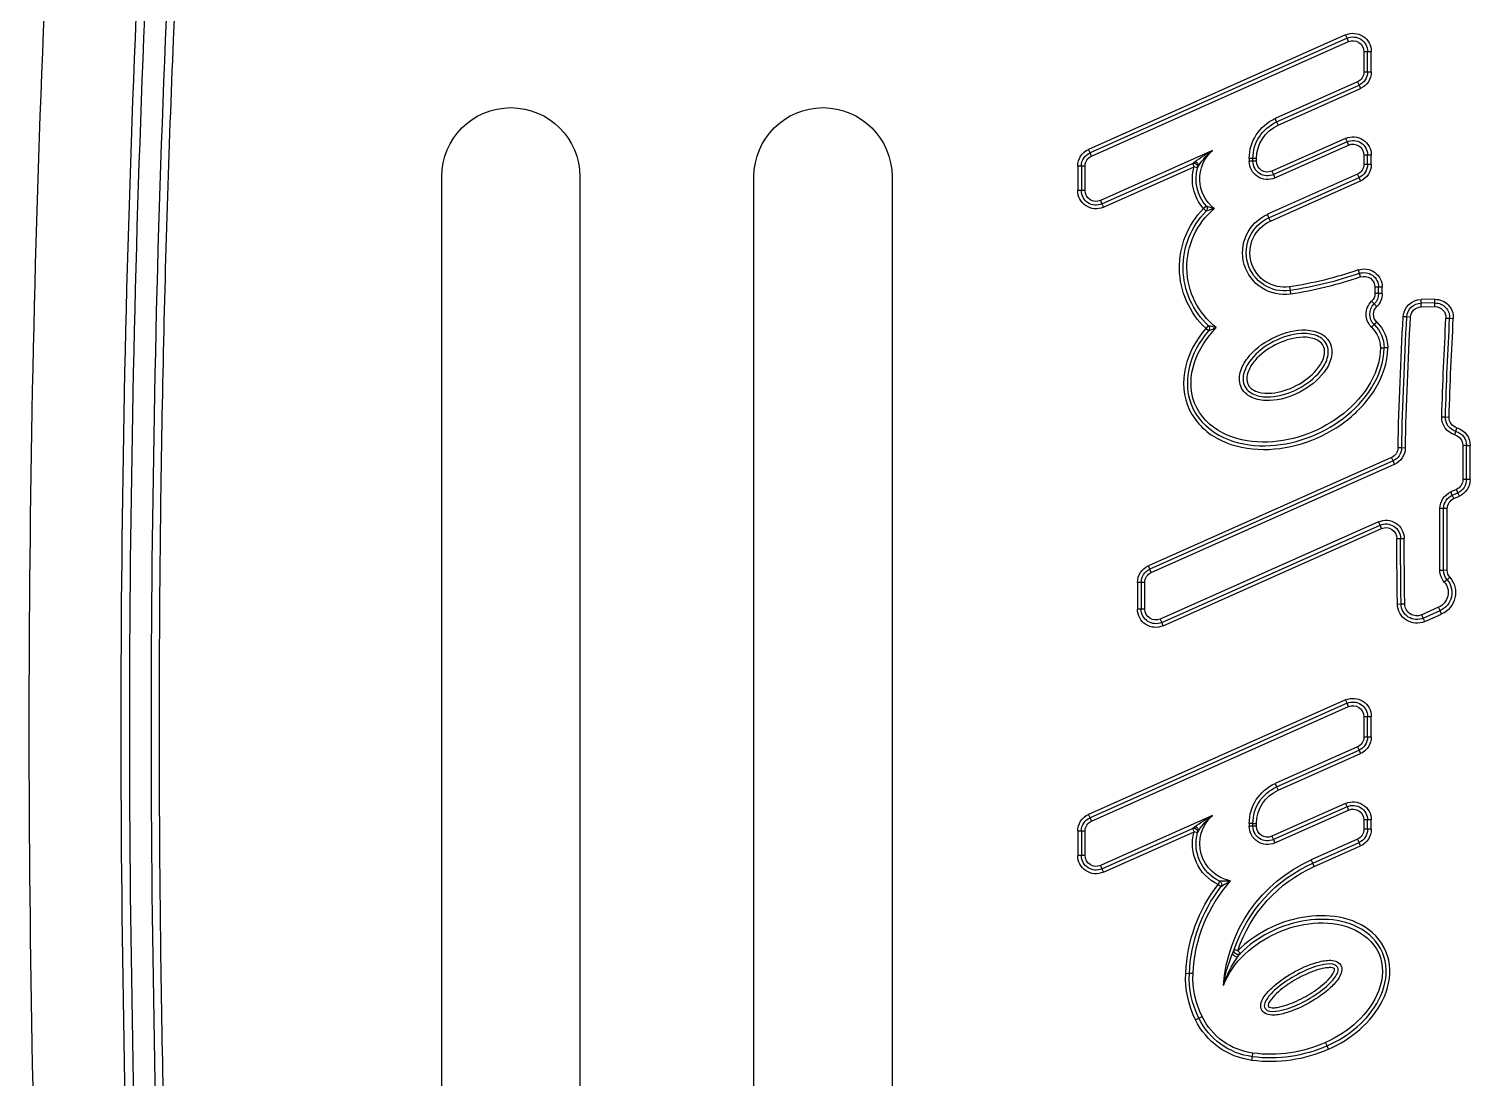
# Model space of a CAD drawing. Header units: inches. Extents: x 513 to 1324, y 337 to 1105.
# Drawn here: x 592.755 to 594.717, y 1070.773 to 1072.201 of the extents above; entities that cross this region are included whole.
import ezdxf

# ---------------------------------------------------------------- set-up
doc = ezdxf.new("R2010")
doc.units = ezdxf.units.IN
doc.header["$LTSCALE"] = 96
doc.header["$MEASUREMENT"] = 0
doc.layers.add('20', color=7, linetype='Continuous')
doc.layers.add('A-Flor-Pfix-Neww', color=7, linetype='Continuous')

# ---------------------------------------------------------------- blocks, each defined once
blk = doc.blocks.new('foutain-single')
at = {"layer": '20', "color": 7, "linetype": 'Continuous'}
for p, q in [((2492.8781, 1139.2172), (2492.8801, 1139.2217)), ((2492.8801, 1139.2217), (2492.8822, 1139.2263)), ((2492.8801, 1139.2217), (2493.2301, 1139.0659)), ((2492.8822, 1139.2263), (2493.2322, 1139.0705)), ((2492.8473, 1139.1759), (2492.8473, 1139.2037)), ((2492.8523, 1139.2037), (2492.8473, 1139.2037)), ((2492.8523, 1139.1759), (2492.8523, 1139.2037)), ((2492.8573, 1139.2037), (2492.8523, 1139.2037)), ((2492.8573, 1139.2037), (2492.8573, 1139.1759)), ((2493.2281, 1139.0613), (2492.8781, 1139.2172)), ((2492.8523, 1139.1759), (2492.8473, 1139.1759)), ((2492.8573, 1139.1759), (2492.8523, 1139.1759)), ((2492.8661, 1139.1623), (2492.864, 1139.1578)), ((2492.8661, 1139.1623), (2492.9782, 1139.1124)), ((2492.864, 1139.1578), (2492.862, 1139.1532)), ((2492.9741, 1139.1033), (2492.862, 1139.1532)), ((2492.9762, 1139.1078), (2492.864, 1139.1578)), ((2492.9762, 1139.1078), (2492.9741, 1139.1033)), ((2492.9762, 1139.1078), (2492.9782, 1139.1124)), ((2492.8822, 1139.0855), (2492.8801, 1139.0809)), ((2492.8822, 1139.0855), (2492.9825, 1139.0408)), ((2492.8473, 1139.0501), (2492.8473, 1139.0628)), ((2492.8473, 1139.0628), (2492.8523, 1139.0628)), ((2492.8523, 1139.0501), (2492.8523, 1139.0628)), ((2492.8523, 1139.0628), (2492.8573, 1139.0628)), ((2492.8573, 1139.0628), (2492.8573, 1139.0501)), ((2492.8801, 1139.0809), (2492.8781, 1139.0763)), ((2492.9785, 1139.0316), (2492.8781, 1139.0763)), ((2492.8801, 1139.0809), (2492.9805, 1139.0362)), ((2493.0636, 1139.0688), (2493.2161, 1139.0009)), ((2493.2281, 1139.0613), (2493.2301, 1139.0659)), ((2493.2301, 1139.0659), (2493.2322, 1139.0705)), ((2492.8473, 1139.0501), (2492.8523, 1139.0501)), ((2492.8523, 1139.0501), (2492.8573, 1139.0501)), ((2493.0034, 1139.0543), (2493.0034, 1139.0582)), ((2493.0034, 1139.0582), (2493.0084, 1139.0582)), ((2493.0034, 1139.0543), (2493.0084, 1139.0543)), ((2493.0084, 1139.0543), (2493.0084, 1139.0582)), ((2493.0084, 1139.0582), (2493.0134, 1139.0582)), ((2493.0084, 1139.0543), (2493.0134, 1139.0543)), ((2493.0134, 1139.0582), (2493.0134, 1139.0543)), ((2493.0838, 1139.0454), (2493.0886, 1139.0467)), ((2493.0907, 1139.0513), (2493.0886, 1139.0467)), ((2493.212, 1138.9918), (2493.0886, 1139.0467)), ((2493.214, 1138.9963), (2493.0907, 1139.0513)), ((2493.2369, 1139.0144), (2493.2369, 1139.0478)), ((2493.2369, 1139.0478), (2493.2419, 1139.0478)), ((2493.2419, 1139.0478), (2493.2419, 1139.0144)), ((2493.2419, 1139.0478), (2493.2469, 1139.0478)), ((2493.2469, 1139.0478), (2493.2469, 1139.0144)), ((2492.862, 1139.0275), (2492.864, 1139.032)), ((2492.9845, 1138.9729), (2492.862, 1139.0275)), ((2492.864, 1139.032), (2492.8661, 1139.0366)), ((2492.9866, 1138.9775), (2492.864, 1139.032)), ((2492.8661, 1139.0366), (2492.9886, 1138.9821)), ((2492.9805, 1139.0362), (2492.9785, 1139.0316)), ((2492.9825, 1139.0408), (2492.9805, 1139.0362)), ((2493.4996, 1139.0333), (2493.4996, 1137.5333)), ((2493.6876, 1137.5333), (2493.6876, 1139.0333)), ((2493.9246, 1139.0333), (2493.9246, 1137.5333)), ((2494.1126, 1137.5333), (2494.1126, 1139.0333)), ((2493.2369, 1139.0144), (2493.2419, 1139.0144)), ((2493.2419, 1139.0144), (2493.2469, 1139.0144)), ((2493.0718, 1138.9933), (2493.0756, 1138.99)), ((2493.072, 1138.9865), (2493.0756, 1138.99)), ((2493.214, 1138.9963), (2493.212, 1138.9918)), ((2493.2161, 1139.0009), (2493.214, 1138.9963)), ((2492.9845, 1138.9729), (2492.9866, 1138.9775)), ((2492.9866, 1138.9775), (2492.9886, 1138.9821)), ((2492.8653, 1138.9063), (2492.8637, 1138.9016)), ((2492.8637, 1138.9016), (2492.862, 1138.8969)), ((2492.7606, 1138.8614), (2492.7607, 1138.8664)), ((2492.7607, 1138.8664), (2492.7795, 1138.8661)), ((2492.7794, 1138.8611), (2492.7795, 1138.8661)), ((2492.8323, 1138.8743), (2492.8323, 1138.8829)), ((2492.8323, 1138.8829), (2492.8373, 1138.8829)), ((2492.8323, 1138.8743), (2492.8373, 1138.8743)), ((2492.8373, 1138.8743), (2492.8373, 1138.8829)), ((2492.8373, 1138.8829), (2492.8423, 1138.8829)), ((2492.8373, 1138.8743), (2492.8423, 1138.8743)), ((2492.8423, 1138.8829), (2492.8423, 1138.8743)), ((2492.9578, 1138.8784), (2492.9571, 1138.8734)), ((2492.9586, 1138.8833), (2492.9578, 1138.8784)), ((2492.7606, 1138.8614), (2492.7794, 1138.8611)), ((2492.7606, 1138.8564), (2492.7606, 1138.8614)), ((2492.7793, 1138.8561), (2492.7606, 1138.8564)), ((2492.7793, 1138.8561), (2492.7794, 1138.8611)), ((2492.8398, 1138.8565), (2492.8433, 1138.8601)), ((2492.8433, 1138.8601), (2492.8468, 1138.8637)), ((2492.7406, 1138.8405), (2492.7356, 1138.8402)), ((2492.7456, 1138.8408), (2492.7406, 1138.8405)), ((2492.7939, 1138.8422), (2492.7989, 1138.8424)), ((2492.7989, 1138.8424), (2492.8039, 1138.8427)), ((2492.8398, 1138.8355), (2492.8433, 1138.8319)), ((2492.8468, 1138.8283), (2492.8433, 1138.8319)), ((2493.0688, 1138.8236), (2493.0726, 1138.8268)), ((2493.0692, 1138.8305), (2493.0726, 1138.8268)), ((2492.8248, 1138.8005), (2492.8298, 1138.8005)), ((2492.8248, 1138.8003), (2492.8298, 1138.8003)), ((2492.8348, 1138.8004), (2492.8298, 1138.8004)), ((2492.8298, 1138.8003), (2492.8298, 1138.8004)), ((2492.732, 1138.6866), (2492.7307, 1138.6914)), ((2492.7464, 1138.7063), (2492.7414, 1138.7061)), ((2492.7514, 1138.7064), (2492.7464, 1138.7063)), ((2492.7334, 1138.6818), (2492.732, 1138.6866)), ((2492.7127, 1138.6212), (2492.7127, 1138.6676)), ((2492.7177, 1138.6676), (2492.7127, 1138.6676)), ((2492.7177, 1138.6212), (2492.7177, 1138.6676)), ((2492.7177, 1138.6676), (2492.7227, 1138.6676)), ((2492.7227, 1138.6676), (2492.7227, 1138.6212)), ((2492.801, 1138.6639), (2492.806, 1138.664)), ((2492.806, 1138.664), (2492.811, 1138.6641)), ((2492.8177, 1138.6463), (2492.8198, 1138.6509)), ((2492.8198, 1138.6509), (2493.1507, 1138.5035)), ((2492.8157, 1138.6418), (2492.8177, 1138.6463)), ((2493.1467, 1138.4944), (2492.8157, 1138.6418)), ((2492.8177, 1138.6463), (2493.1487, 1138.499)), ((2492.7127, 1138.6212), (2492.7177, 1138.6212)), ((2492.7177, 1138.6212), (2492.7227, 1138.6212)), ((2492.7274, 1138.5985), (2492.7294, 1138.6031)), ((2492.735, 1138.5951), (2492.7274, 1138.5985)), ((2492.7294, 1138.6031), (2492.7315, 1138.6076)), ((2492.7371, 1138.5997), (2492.7294, 1138.6031)), ((2492.7315, 1138.6076), (2492.7391, 1138.6042)), ((2492.735, 1138.5951), (2492.7371, 1138.5997)), ((2492.7371, 1138.5997), (2492.7391, 1138.6042)), ((2492.7438, 1138.5817), (2492.7488, 1138.5818)), ((2492.7488, 1138.5818), (2492.7538, 1138.5818)), ((2492.8333, 1138.5543), (2492.8353, 1138.5589)), ((2493.1306, 1138.4219), (2492.8333, 1138.5543)), ((2492.8353, 1138.5589), (2492.8373, 1138.5634)), ((2493.1326, 1138.4265), (2492.8353, 1138.5589)), ((2492.8373, 1138.5634), (2493.1346, 1138.4311)), ((2492.8075, 1138.5408), (2492.8025, 1138.5408)), ((2492.8125, 1138.5408), (2492.8075, 1138.5408)), ((2492.7439, 1138.4975), (2492.7489, 1138.4974)), ((2492.7489, 1138.4974), (2492.7539, 1138.4974)), ((2493.1467, 1138.4944), (2493.1487, 1138.499)), ((2493.1487, 1138.499), (2493.1507, 1138.5035)), ((2492.7403, 1138.488), (2492.7441, 1138.4847)), ((2492.7441, 1138.4847), (2492.7479, 1138.4814)), ((2493.1555, 1138.4446), (2493.1555, 1138.4809)), ((2493.1555, 1138.4809), (2493.1605, 1138.4809)), ((2493.1605, 1138.4809), (2493.1605, 1138.4446)), ((2493.1605, 1138.4809), (2493.1655, 1138.4809)), ((2493.1655, 1138.4809), (2493.1655, 1138.4446)), ((2492.7515, 1138.438), (2492.7535, 1138.4426)), ((2492.7745, 1138.4278), (2492.7515, 1138.438)), ((2492.7535, 1138.4426), (2492.7556, 1138.4472)), ((2492.7765, 1138.4324), (2492.7535, 1138.4426)), ((2492.7556, 1138.4472), (2492.7786, 1138.4369)), ((2492.7765, 1138.4324), (2492.7786, 1138.4369)), ((2492.8068, 1138.4517), (2492.8018, 1138.4518)), ((2492.8118, 1138.4516), (2492.8068, 1138.4517)), ((2493.1555, 1138.4446), (2493.1605, 1138.4446)), ((2493.1605, 1138.4446), (2493.1655, 1138.4446)), ((2492.7745, 1138.4278), (2492.7765, 1138.4324)), ((2493.1306, 1138.4219), (2493.1326, 1138.4265)), ((2493.1346, 1138.4311), (2493.1326, 1138.4265)), ((2492.8781, 1138.3119), (2492.8801, 1138.3165)), ((2492.8801, 1138.3165), (2492.8822, 1138.3211)), ((2492.8801, 1138.3165), (2493.2301, 1138.1607)), ((2492.8822, 1138.3211), (2493.2322, 1138.1652)), ((2492.8473, 1138.2706), (2492.8473, 1138.2984)), ((2492.8523, 1138.2984), (2492.8473, 1138.2984)), ((2492.8523, 1138.2706), (2492.8523, 1138.2984)), ((2492.8573, 1138.2984), (2492.8523, 1138.2984)), ((2492.8573, 1138.2984), (2492.8573, 1138.2706)), ((2493.2281, 1138.1561), (2492.8781, 1138.3119)), ((2492.8523, 1138.2706), (2492.8473, 1138.2706)), ((2492.8573, 1138.2706), (2492.8523, 1138.2706)), ((2492.864, 1138.2525), (2492.862, 1138.248)), ((2492.9741, 1138.198), (2492.862, 1138.248)), ((2492.8661, 1138.2571), (2492.864, 1138.2525)), ((2492.9762, 1138.2026), (2492.864, 1138.2525)), ((2492.8661, 1138.2571), (2492.9782, 1138.2072)), ((2492.9762, 1138.2026), (2492.9741, 1138.198)), ((2492.9782, 1138.2072), (2492.9762, 1138.2026)), ((2492.8822, 1138.1802), (2492.8801, 1138.1756)), ((2492.8822, 1138.1802), (2492.9825, 1138.1355)), ((2492.8801, 1138.1756), (2492.8781, 1138.1711)), ((2492.9785, 1138.1264), (2492.8781, 1138.1711)), ((2492.8801, 1138.1756), (2492.9805, 1138.131)), ((2493.0636, 1138.1636), (2493.2161, 1138.0957)), ((2493.2281, 1138.1561), (2493.2301, 1138.1607)), ((2493.2301, 1138.1607), (2493.2322, 1138.1652)), ((2492.8473, 1138.1449), (2492.8473, 1138.1576)), ((2492.8473, 1138.1576), (2492.8523, 1138.1576)), ((2492.8473, 1138.1449), (2492.8523, 1138.1449)), ((2492.8523, 1138.1449), (2492.8523, 1138.1576)), ((2492.8523, 1138.1576), (2492.8573, 1138.1576)), ((2492.8523, 1138.1449), (2492.8573, 1138.1449)), ((2492.8573, 1138.1576), (2492.8573, 1138.1449)), ((2493.0034, 1138.149), (2493.0034, 1138.153)), ((2493.0084, 1138.153), (2493.0034, 1138.153)), ((2493.0034, 1138.149), (2493.0084, 1138.149)), ((2493.0084, 1138.149), (2493.0084, 1138.153)), ((2493.0084, 1138.153), (2493.0134, 1138.153)), ((2493.0084, 1138.149), (2493.0134, 1138.149)), ((2493.0134, 1138.153), (2493.0134, 1138.149)), ((2493.0838, 1138.1402), (2493.0886, 1138.1415)), ((2493.0907, 1138.146), (2493.0886, 1138.1415)), ((2493.212, 1138.0865), (2493.0886, 1138.1415)), ((2493.214, 1138.0911), (2493.0907, 1138.146)), ((2493.2369, 1138.1092), (2493.2369, 1138.1426)), ((2493.2369, 1138.1426), (2493.2419, 1138.1426)), ((2493.2419, 1138.1426), (2493.2419, 1138.1092)), ((2493.2419, 1138.1426), (2493.2469, 1138.1426)), ((2493.2469, 1138.1426), (2493.2469, 1138.1092)), ((2492.862, 1138.1222), (2492.864, 1138.1268)), ((2492.925, 1138.0942), (2492.862, 1138.1222)), ((2492.864, 1138.1268), (2492.8661, 1138.1314)), ((2492.927, 1138.0988), (2492.864, 1138.1268)), ((2492.8661, 1138.1314), (2492.9291, 1138.1033)), ((2492.9805, 1138.131), (2492.9785, 1138.1264)), ((2492.9825, 1138.1355), (2492.9805, 1138.131)), ((2492.927, 1138.0988), (2492.9291, 1138.1033)), ((2493.2369, 1138.1092), (2493.2419, 1138.1092)), ((2493.2419, 1138.1092), (2493.2469, 1138.1092)), ((2492.925, 1138.0942), (2492.927, 1138.0988)), ((2493.214, 1138.0911), (2493.212, 1138.0865)), ((2493.2161, 1138.0957), (2493.214, 1138.0911)), ((2493.0519, 1138.0667), (2493.0559, 1138.0698)), ((2493.0537, 1138.0743), (2493.0559, 1138.0698)), ((2493.029, 1137.9795), (2493.0255, 1137.976)), ((2493.029, 1137.9795), (2493.0338, 1137.9811)), ((2493.0899, 1137.9485), (2493.0949, 1137.9487)), ((2493.0999, 1137.9489), (2493.0949, 1137.9487)), ((2493.0821, 1137.8879), (2493.0776, 1137.8901)), ((2493.0866, 1137.8857), (2493.0821, 1137.8879)), ((2492.9054, 1137.8456), (2492.9074, 1137.8502)), ((2492.9074, 1137.8502), (2492.9094, 1137.8548)), ((2493.0091, 1137.8353), (2493.0085, 1137.8403)), ((2493.0097, 1137.8304), (2493.0091, 1137.8353))]:
    blk.add_line(p, q, dxfattribs=at)
for centre, radius, start, end in [((2492.8721, 1139.2037), 0.0248, 66, 180), ((2492.8721, 1139.2037), 0.0198, 66, 180), ((2492.8721, 1139.2037), 0.0148, 66, 180), ((2492.8721, 1139.1759), 0.0248, 180, 246), ((2492.8721, 1139.1759), 0.0198, 180, 246), ((2492.8721, 1139.1759), 0.0148, 180, 246), ((2493.5936, 1139.0333), 0.094, 0, 180), ((2494.0186, 1139.0333), 0.094, 0, 180), ((2492.9541, 1139.0582), 0.0493, 360, 66), ((2492.9541, 1139.0582), 0.0543, 360, 66), ((2492.9541, 1139.0582), 0.0593, 360, 66), ((2492.8721, 1139.0628), 0.0248, 66, 180), ((2492.8721, 1139.0628), 0.0198, 66, 180), ((2492.8721, 1139.0628), 0.0148, 66, 180), ((2493.0294, 1139.0304), 0.0514, 307.8492, 48.3006), ((2492.9645, 1138.8861), 0.2078, 53.7309, 61.5076), ((2493.0169, 1139.0082), 0.0765, 31.8656, 52.3497), ((2493.2221, 1139.0478), 0.0198, 360, 66), ((2493.2221, 1139.0478), 0.0248, 360, 66), ((2492.8721, 1139.0501), 0.0248, 180, 246), ((2492.8721, 1139.0501), 0.0198, 180, 246), ((2492.8721, 1139.0501), 0.0148, 180, 246), ((2492.9886, 1139.0543), 0.0248, 246, 360), ((2492.9886, 1139.0543), 0.0198, 246, 360), ((2492.9886, 1139.0543), 0.0148, 246, 360), ((2493.0294, 1139.0304), 0.0564, 318.7701, 15.39), ((2493.0294, 1139.0304), 0.0614, 318.7701, 15.39), ((2493.0058, 1139.0007), 0.0899, 29.8207, 32.2072), ((2493.0013, 1138.935), 0.1466, 52.4442, 54.0205), ((2493.2221, 1139.0478), 0.0148, 360, 66), ((2493.2221, 1139.0144), 0.0248, 246, 360), ((2493.2221, 1139.0144), 0.0198, 246, 360), ((2493.2221, 1139.0144), 0.0148, 246, 360), ((2492.9944, 1138.9099), 0.104, 307.915, 50.2495), ((2492.9841, 1139.2537), 0.2748, 286.2343, 288.6118), ((2493.1707, 1139.3282), 0.3557, 252.034, 253.9004), ((2492.9944, 1138.9099), 0.109, 313.2912, 44.6244), ((2493.0756, 1138.99), 0.005, 138.7701, 224.6244), ((2492.9944, 1138.9099), 0.114, 313.2912, 44.6244), ((2492.9654, 1138.9299), 0.0571, 261.6728, 66), ((2492.9654, 1138.9299), 0.0521, 261.6728, 66), ((2492.9654, 1138.9299), 0.0471, 261.6728, 66), ((2492.8571, 1138.8829), 0.0248, 70.6395, 180), ((2493.0309, 1139.3775), 0.4994, 250.6395, 261.6728), ((2492.8571, 1138.8829), 0.0198, 70.6395, 180), ((2492.8571, 1138.8829), 0.0148, 70.6395, 180), ((2493.0309, 1139.3775), 0.5094, 250.6395, 261.6728), ((2493.0309, 1139.3775), 0.5044, 250.6395, 261.6728), ((2492.7604, 1138.8416), 0.0248, 89.2559, 183.1749), ((2492.7791, 1138.8413), 0.0248, 3.2026, 89.2559), ((2492.8571, 1138.8743), 0.0248, 180, 225.732), ((2492.8571, 1138.8743), 0.0198, 180, 225.732), ((2492.8571, 1138.8743), 0.0148, 180, 225.732), ((2492.7604, 1138.8416), 0.0198, 89.2559, 183.1749), ((2492.7604, 1138.8416), 0.0148, 89.2559, 183.1749), ((2492.7791, 1138.8413), 0.0148, 3.2026, 89.2559), ((2492.7791, 1138.8413), 0.0198, 3.2026, 89.2559), ((2492.8296, 1138.846), 0.0147, 314.2679, 45.732), ((2492.8296, 1138.846), 0.0197, 314.2679, 45.732), ((2492.8296, 1138.846), 0.0247, 314.2679, 45.732), ((2487.2748, 1138.5373), 5.4692, 1.7688, 3.1749), ((2487.2748, 1138.5373), 5.4742, 1.7688, 3.1749), ((2487.2748, 1138.5373), 5.4792, 1.7688, 3.1749), ((2487.3332, 1138.5366), 5.4692, 1.3332, 3.2026), ((2487.3332, 1138.5366), 5.4742, 1.3332, 3.2026), ((2487.3332, 1138.5366), 5.4792, 1.3332, 3.2026), ((2492.8746, 1138.7998), 0.0498, 134.2679, 179.1581), ((2492.8746, 1138.7998), 0.0448, 134.2679, 179.1581), ((2492.8746, 1138.7998), 0.0398, 134.2679, 179.1581), ((2493.0726, 1138.8268), 0.005, 133.2912, 220.025), ((2492.8348, 1138.8004), 0.01, 179.1581, 180.592), ((2492.8746, 1138.7998), 0.0448, 179.1581, 179.2393), ((2492.7375, 1138.6676), 0.0248, 105.958, 180), ((2492.7266, 1138.7056), 0.0148, 285.958, 1.7688), ((2492.7266, 1138.7056), 0.0198, 285.958, 1.7688), ((2492.7266, 1138.7056), 0.0248, 285.958, 1.7688), ((2492.7375, 1138.6676), 0.0198, 105.958, 180), ((2492.7375, 1138.6676), 0.0148, 105.958, 180), ((2492.8258, 1138.6644), 0.0248, 181.3332, 246), ((2492.8258, 1138.6644), 0.0198, 181.3332, 246), ((2492.8258, 1138.6644), 0.0148, 181.3332, 246), ((2492.7375, 1138.6212), 0.0248, 180, 246), ((2492.7375, 1138.6212), 0.0198, 180, 246), ((2492.7375, 1138.6212), 0.0148, 180, 246), ((2492.729, 1138.5816), 0.0148, 0.4654, 66), ((2492.729, 1138.5816), 0.0198, 0.4654, 66), ((2492.729, 1138.5816), 0.0248, 0.4654, 66), ((2487.2748, 1138.5373), 5.4692, 359.583, 0.4654), ((2487.2748, 1138.5373), 5.4742, 359.583, 0.4654), ((2487.2748, 1138.5373), 5.4792, 359.583, 0.4654), ((2492.8273, 1138.5408), 0.0248, 66, 180.0436), ((2492.8273, 1138.5408), 0.0198, 66, 180.0436), ((2492.8273, 1138.5408), 0.0148, 66, 180.0436), ((2487.3332, 1138.5366), 5.4692, 359.1113, 0.0436), ((2487.3332, 1138.5366), 5.4742, 359.1113, 0.0436), ((2487.3332, 1138.5366), 5.4792, 359.1113, 0.0436), ((2492.7291, 1138.4976), 0.0148, 319.3558, 359.583), ((2492.7291, 1138.4976), 0.0198, 319.3558, 359.583), ((2492.7291, 1138.4976), 0.0248, 319.3558, 359.583), ((2493.1407, 1138.4809), 0.0148, 360, 66), ((2493.1407, 1138.4809), 0.0198, 360, 66), ((2493.1407, 1138.4809), 0.0248, 360, 66), ((2492.7645, 1138.4672), 0.0319, 139.3558, 246), ((2492.7645, 1138.4672), 0.0269, 139.3558, 246), ((2492.7645, 1138.4672), 0.0219, 139.3558, 246), ((2492.7853, 1138.452), 0.0265, 246, 359.1113), ((2492.7853, 1138.452), 0.0215, 246, 359.1113), ((2492.7853, 1138.452), 0.0165, 246, 359.1113), ((2493.1407, 1138.4446), 0.0248, 246, 360), ((2493.1407, 1138.4446), 0.0198, 246, 360), ((2493.1407, 1138.4446), 0.0148, 246, 360), ((2492.8721, 1138.2984), 0.0248, 66, 180), ((2492.8721, 1138.2984), 0.0198, 66, 180), ((2492.8721, 1138.2984), 0.0148, 66, 180), ((2492.8721, 1138.2706), 0.0248, 180, 246), ((2492.8721, 1138.2706), 0.0198, 180, 246), ((2492.8721, 1138.2706), 0.0148, 180, 246), ((2492.9541, 1138.153), 0.0543, 360, 66), ((2492.9541, 1138.153), 0.0593, 360, 66), ((2492.8721, 1138.1576), 0.0248, 66, 180), ((2492.9541, 1138.153), 0.0493, 360, 66), ((2492.8721, 1138.1576), 0.0198, 66, 180), ((2492.8721, 1138.1576), 0.0148, 66, 180), ((2493.0294, 1138.1252), 0.0514, 280.519, 48.3006), ((2492.9645, 1137.9809), 0.2078, 53.7309, 61.5076), ((2493.0169, 1138.103), 0.0765, 31.8656, 52.3497), ((2493.2221, 1138.1426), 0.0198, 360, 66), ((2493.2221, 1138.1426), 0.0248, 360, 66), ((2492.8721, 1138.1449), 0.0248, 180, 246), ((2492.8721, 1138.1449), 0.0198, 180, 246), ((2492.8721, 1138.1449), 0.0148, 180, 246), ((2492.9886, 1138.149), 0.0248, 246, 360), ((2492.9886, 1138.149), 0.0198, 246, 360), ((2492.9886, 1138.149), 0.0148, 246, 360), ((2493.0294, 1138.1252), 0.0564, 295.5206, 15.39), ((2493.0294, 1138.1252), 0.0614, 295.5206, 15.39), ((2493.0058, 1138.0954), 0.0899, 29.8207, 32.2072), ((2493.0012, 1138.0298), 0.1467, 52.4445, 54.0202), ((2493.2221, 1138.1426), 0.0148, 360, 66), ((2492.8469, 1137.9188), 0.202, 3.8562, 66), ((2493.2221, 1138.1092), 0.0248, 246, 360), ((2493.2221, 1138.1092), 0.0198, 246, 360), ((2493.2221, 1138.1092), 0.0148, 246, 360), ((2492.8469, 1137.9188), 0.192, 18.4515, 66), ((2492.8469, 1137.9188), 0.197, 18.4515, 66), ((2492.8892, 1137.9407), 0.2008, 2.2168, 41.8395), ((2493.0493, 1138.1981), 0.1239, 265.1587, 272.0636), ((2493.2153, 1138.3516), 0.3284, 237.4858, 240.16), ((2493.0559, 1138.0698), 0.005, 115.5206, 217.7552), ((2492.8892, 1137.9407), 0.2058, 2.2168, 37.7552), ((2492.8892, 1137.9407), 0.2108, 2.2168, 37.7552), ((2492.9487, 1137.9145), 0.0984, 35.0658, 38.6962), ((2493.0276, 1137.9824), 0.0115, 278.3848, 320.6265), ((2492.9261, 1137.8957), 0.1277, 16.6826, 36.1467), ((2492.949, 1137.9398), 0.0944, 21.9945, 25.9981), ((2492.8795, 1137.908), 0.1707, 8.1939, 23.1413), ((2492.9671, 1137.9437), 0.1229, 334.1112, 2.2168), ((2492.9671, 1137.9437), 0.1279, 334.1112, 2.2168), ((2492.9671, 1137.9437), 0.1329, 334.1112, 2.2168), ((2492.997, 1137.9292), 0.0896, 277.3587, 334.1112), ((2492.997, 1137.9292), 0.0946, 277.3587, 334.1112), ((2492.997, 1137.9292), 0.0996, 277.3587, 334.1112), ((2492.9847, 1138.0239), 0.1952, 246, 277.3587), ((2492.9847, 1138.0239), 0.1902, 246, 277.3587), ((2492.9847, 1138.0239), 0.1852, 246, 277.3587)]:
    blk.add_arc(centre, radius, start, end, dxfattribs=at)
for centre in [(2493.0857, 1139.0499), (2493.0857, 1138.1447)]:
    blk.add_ellipse(centre, major_axis=(0.00368, 0.00338), ratio=0.497524, start_param=0.716851, end_param=2.424742, dxfattribs=at)
for points, knots in [([(2493.1773, 1145.3934), (2493.4909, 1144.8621), (2493.7246, 1144.2997), (2494.1042, 1143.1407), (2494.2489, 1142.5421), (2494.471, 1141.3383), (2494.5489, 1140.7295), (2494.6508, 1139.5085), (2494.6741, 1138.8965), (2494.6746, 1138.2834)], [0, 0, 0, 0, 0.25, 0.25, 0.5, 0.5, 0.75, 0.75, 1, 1, 1, 1]), ([(2493.0596, 1145.3235), (2493.37, 1144.7976), (2493.6005, 1144.2407), (2493.9751, 1143.0932), (2494.1178, 1142.5005), (2494.3368, 1141.3089), (2494.4136, 1140.7066), (2494.5142, 1139.4969), (2494.5372, 1138.8902), (2494.5378, 1138.2834)], [0, 0, 0, 0, 0.25, 0.25, 0.5, 0.5, 0.75, 0.75, 1, 1, 1, 1]), ([(2493.0696, 1145.3295), (2493.3804, 1144.803), (2493.6112, 1144.2455), (2493.9863, 1143.0967), (2494.1291, 1142.5034), (2494.3484, 1141.3105), (2494.4253, 1140.7072), (2494.5259, 1139.4972), (2494.5489, 1138.8908), (2494.5495, 1138.2834)], [0, 0, 0, 0, 0.25, 0.25, 0.5, 0.5, 0.75, 0.75, 1, 1, 1, 1]), ([(2494.4969, 1138.2833), (2494.4967, 1138.4348), (2494.4954, 1138.5864), (2494.4894, 1138.8892), (2494.4849, 1139.0404), (2494.4666, 1139.4935), (2494.4483, 1139.7949), (2494.3983, 1140.396), (2494.3667, 1140.6958), (2494.2888, 1141.2936), (2494.2427, 1141.5917), (2494.1336, 1142.1859), (2494.0708, 1142.4819), (2493.9798, 1142.8505), (2493.9609, 1142.9242), (2493.922, 1143.071), (2493.902, 1143.1442), (2493.8398, 1143.3628), (2493.7958, 1143.5076), (2493.6552, 1143.9383), (2493.5503, 1144.2209), (2493.3707, 1144.6359), (2493.3071, 1144.7727), (2493.2052, 1144.9751), (2493.1701, 1145.0422), (2493.1156, 1145.142), (2493.0971, 1145.1752), (2493.0784, 1145.2082), (2493.0596, 1145.2411), (2493.0404, 1145.274), (2493.021, 1145.3069)], [0, 0, 0, 0, 0.059702, 0.059702, 0.119403, 0.119403, 0.238807, 0.238807, 0.35821, 0.35821, 0.477613, 0.477613, 0.597016, 0.597016, 0.626867, 0.626867, 0.656718, 0.656718, 0.71642, 0.71642, 0.835823, 0.835823, 0.895525, 0.895525, 0.925375, 0.925375, 0.940301, 0.940301, 0.940301, 1, 1, 1, 1]), ([(2494.5078, 1138.2832), (2494.5073, 1138.8889), (2494.4844, 1139.4935), (2494.3842, 1140.6997), (2494.3077, 1141.3012), (2494.0893, 1142.4905), (2493.947, 1143.082), (2493.6669, 1143.941), (2493.5623, 1144.223), (2493.3234, 1144.7754), (2493.1887, 1145.0457), (2493.0338, 1145.3082)], [0, 0, 0, 0, 0.25, 0.25, 0.5, 0.5, 0.75, 0.75, 0.875, 0.875, 1, 1, 1, 1]), ([(2493.0907, 1139.0513), (2493.0889, 1139.0521), (2493.0868, 1139.0517), (2493.0839, 1139.0493), (2493.0833, 1139.0472), (2493.0838, 1139.0454)], [0, 0, 0, 0, 0.5, 0.5, 1, 1, 1, 1]), ([(2493.0726, 1138.8268), (2493.0856, 1138.8114), (2493.0956, 1138.7936), (2493.1047, 1138.7547), (2493.1033, 1138.7337), (2493.0858, 1138.6975), (2493.0702, 1138.6833), (2493.0342, 1138.6658), (2493.0139, 1138.662), (2492.9543, 1138.662), (2492.9144, 1138.6762), (2492.867, 1138.712), (2492.8529, 1138.7267), (2492.8319, 1138.7606), (2492.825, 1138.7801), (2492.8248, 1138.8003)], [0, 0, 0, 0, 0.125, 0.125, 0.25, 0.25, 0.375, 0.375, 0.5, 0.5, 0.75, 0.75, 0.875, 0.875, 1, 1, 1, 1]), ([(2492.8348, 1138.8004), (2492.835, 1138.7814), (2492.8418, 1138.7631), (2492.862, 1138.7315), (2492.8754, 1138.7179), (2492.9204, 1138.6848), (2492.958, 1138.6716), (2493.0141, 1138.6722), (2493.0331, 1138.6759), (2493.0667, 1138.6933), (2493.0809, 1138.7075), (2493.0946, 1138.7425), (2493.0939, 1138.7624), (2493.0821, 1138.7981), (2493.0715, 1138.8141), (2493.0584, 1138.8278)], [0, 0, 0, 0, 0.125, 0.125, 0.25, 0.25, 0.5, 0.5, 0.625, 0.625, 0.75, 0.75, 0.875, 0.875, 1, 1, 1, 1]), ([(2493.0584, 1138.8278), (2493.0605, 1138.8283), (2493.0627, 1138.8288), (2493.0657, 1138.8296), (2493.0667, 1138.8298), (2493.0684, 1138.8303), (2493.0692, 1138.8305), (2493.0692, 1138.8305)], [0, 0, 0, 0, 0.5, 0.5, 0.75, 0.75, 1, 1, 1, 1]), ([(2493.0688, 1138.8236), (2493.0688, 1138.8236), (2493.0681, 1138.8239), (2493.0664, 1138.8246), (2493.0654, 1138.825), (2493.0625, 1138.8261), (2493.0604, 1138.8269), (2493.0584, 1138.8278)], [0, 0, 0, 0, 0.25, 0.25, 0.5, 0.5, 1, 1, 1, 1]), ([(2493.0688, 1138.8236), (2493.0812, 1138.8089), (2493.0908, 1138.7917), (2493.0996, 1138.7542), (2493.0983, 1138.7342), (2493.0809, 1138.6995), (2493.0657, 1138.6863), (2493.0308, 1138.6701), (2493.0113, 1138.6668), (2492.9541, 1138.6674), (2492.9159, 1138.6813), (2492.8705, 1138.7156), (2492.8569, 1138.7297), (2492.8367, 1138.7622), (2492.83, 1138.7809), (2492.8298, 1138.8003)], [0, 0, 0, 0, 0.125, 0.125, 0.25, 0.25, 0.375, 0.375, 0.5, 0.5, 0.75, 0.75, 0.875, 0.875, 1, 1, 1, 1]), ([(2492.9038, 1138.8078), (2492.9105, 1138.8208), (2492.9269, 1138.8252), (2492.9558, 1138.8242), (2492.9698, 1138.8198), (2492.9955, 1138.8065), (2493.0073, 1138.7975), (2493.0203, 1138.7803), (2493.0239, 1138.7738), (2493.0274, 1138.7598), (2493.0271, 1138.752), (2493.0204, 1138.739), (2493.0142, 1138.7343), (2493.0007, 1138.7291), (2492.9933, 1138.7283), (2492.9715, 1138.729), (2492.9576, 1138.7334), (2492.9319, 1138.7468), (2492.9202, 1138.7557), (2492.9072, 1138.773), (2492.9036, 1138.7794), (2492.9001, 1138.7935), (2492.9004, 1138.8012), (2492.9038, 1138.8078)], [0, 0, 0, 0, 0.125, 0.125, 0.25, 0.25, 0.375, 0.375, 0.4375, 0.4375, 0.5, 0.5, 0.5625, 0.5625, 0.625, 0.625, 0.75, 0.75, 0.875, 0.875, 0.9375, 0.9375, 1, 1, 1, 1]), ([(2492.9082, 1138.8054), (2492.9051, 1138.7995), (2492.9053, 1138.7924), (2492.909, 1138.7798), (2492.9125, 1138.774), (2492.9247, 1138.7586), (2492.9354, 1138.7506), (2492.9587, 1138.7385), (2492.9713, 1138.7344), (2492.9911, 1138.7332), (2492.9979, 1138.7337), (2493.0103, 1138.7379), (2493.0162, 1138.7419), (2493.0224, 1138.7537), (2493.0223, 1138.7608), (2493.0185, 1138.7734), (2493.015, 1138.7792), (2493.0028, 1138.7946), (2492.9921, 1138.8027), (2492.9687, 1138.8148), (2492.956, 1138.8189), (2492.9363, 1138.82), (2492.9296, 1138.8195), (2492.9171, 1138.8153), (2492.9113, 1138.8114), (2492.9082, 1138.8054)], [0, 0, 0, 0, 0.0625, 0.0625, 0.125, 0.125, 0.25, 0.25, 0.375, 0.375, 0.4375, 0.4375, 0.5, 0.5, 0.5625, 0.5625, 0.625, 0.625, 0.75, 0.75, 0.875, 0.875, 0.9375, 0.9375, 1, 1, 1, 1]), ([(2492.9126, 1138.8031), (2492.9099, 1138.7978), (2492.9105, 1138.7913), (2492.9145, 1138.7801), (2492.9179, 1138.7751), (2492.9293, 1138.7615), (2492.939, 1138.7544), (2492.9599, 1138.7435), (2492.9713, 1138.7397), (2492.9891, 1138.7382), (2492.9952, 1138.7384), (2493.0066, 1138.7416), (2493.0122, 1138.7449), (2493.0177, 1138.7556), (2493.017, 1138.7621), (2493.0129, 1138.7732), (2493.0096, 1138.7783), (2492.9982, 1138.7918), (2492.9885, 1138.7989), (2492.9676, 1138.8097), (2492.9563, 1138.8135), (2492.9386, 1138.815), (2492.9325, 1138.8148), (2492.9211, 1138.8117), (2492.9154, 1138.8085), (2492.9126, 1138.8031)], [0, 0, 0, 0, 0.0625, 0.0625, 0.125, 0.125, 0.25, 0.25, 0.375, 0.375, 0.4375, 0.4375, 0.5, 0.5, 0.5625, 0.5625, 0.625, 0.625, 0.75, 0.75, 0.875, 0.875, 0.9375, 0.9375, 1, 1, 1, 1]), ([(2493.021, 1131.2598), (2493.0404, 1131.2925), (2493.0595, 1131.3254), (2493.0783, 1131.3583), (2493.097, 1131.3912), (2493.1155, 1131.4243), (2493.1699, 1131.524), (2493.2049, 1131.5909), (2493.3066, 1131.7929), (2493.37, 1131.9293), (2493.5491, 1132.3429), (2493.6538, 1132.6242), (2493.8406, 1133.1958), (2493.9227, 1133.4859), (2494.0318, 1133.9264), (2494.0659, 1134.0743), (2494.1294, 1134.3704), (2494.1589, 1134.5188), (2494.2411, 1134.9651), (2494.2875, 1135.2641), (2494.3464, 1135.7144), (2494.3641, 1135.8648), (2494.3962, 1136.1662), (2494.4104, 1136.3171), (2494.4482, 1136.7699), (2494.4666, 1137.0722), (2494.4848, 1137.526), (2494.4894, 1137.6774), (2494.4924, 1137.8288), (2494.4954, 1137.9802), (2494.4967, 1138.1317), (2494.4969, 1138.2833)], [0, 0, 0, 0, 0.080808, 0.080808, 0.080808, 0.090909, 0.090909, 0.111111, 0.111111, 0.151515, 0.151515, 0.232323, 0.232323, 0.313131, 0.313131, 0.353535, 0.353535, 0.393939, 0.393939, 0.474747, 0.474747, 0.515152, 0.515152, 0.555556, 0.555556, 0.636364, 0.636364, 0.676768, 0.676768, 0.676768, 1, 1, 1, 1]), ([(2493.0338, 1131.2583), (2493.3428, 1131.7817), (2493.5737, 1132.3391), (2493.949, 1133.4914), (2494.0902, 1134.0802), (2494.3086, 1135.2719), (2494.3847, 1135.8716), (2494.4844, 1137.0742), (2494.5073, 1137.6778), (2494.5078, 1138.2832)], [0, 0, 0, 0, 0.25, 0.25, 0.5, 0.5, 0.75, 0.75, 1, 1, 1, 1]), ([(2494.5378, 1138.2834), (2494.5372, 1137.6771), (2494.5143, 1137.0725), (2494.4144, 1135.8679), (2494.3383, 1135.2672), (2494.1195, 1134.0736), (2493.9782, 1133.4842), (2493.6961, 1132.618), (2493.5905, 1132.3334), (2493.3499, 1131.7769), (2493.214, 1131.5047), (2493.0596, 1131.243)], [0, 0, 0, 0, 0.25, 0.25, 0.5, 0.5, 0.75, 0.75, 0.875, 0.875, 1, 1, 1, 1]), ([(2494.5495, 1138.2834), (2494.5489, 1137.6762), (2494.5259, 1137.0707), (2494.4258, 1135.8643), (2494.3495, 1135.2628), (2494.1301, 1134.0674), (2493.9883, 1133.4769), (2493.6114, 1132.3211), (2493.3796, 1131.7621), (2493.0696, 1131.2371)], [0, 0, 0, 0, 0.25, 0.25, 0.5, 0.5, 0.75, 0.75, 1, 1, 1, 1]), ([(2494.6746, 1138.2834), (2494.6741, 1137.6704), (2494.6508, 1137.0592), (2494.5746, 1136.1454), (2494.5426, 1135.8413), (2494.4632, 1135.2342), (2494.4161, 1134.9309), (2494.3051, 1134.3286), (2494.2412, 1134.0293), (2494.094, 1133.4351), (2494.0103, 1133.1395), (2493.7246, 1132.2666), (2493.4902, 1131.7033), (2493.1773, 1131.1732)], [0, 0, 0, 0, 0.25, 0.25, 0.375, 0.375, 0.5, 0.5, 0.625, 0.625, 0.75, 0.75, 1, 1, 1, 1]), ([(2493.0907, 1138.146), (2493.0889, 1138.1468), (2493.0868, 1138.1465), (2493.0839, 1138.144), (2493.0833, 1138.142), (2493.0838, 1138.1402)], [0, 0, 0, 0, 0.5, 0.5, 1, 1, 1, 1]), ([(2492.9054, 1137.8456), (2492.8745, 1137.8594), (2492.8474, 1137.8815), (2492.8246, 1137.9268), (2492.8205, 1137.9437), (2492.8245, 1137.9773), (2492.8329, 1137.9929), (2492.8583, 1138.0154), (2492.8743, 1138.0221), (2492.9073, 1138.0283), (2492.9243, 1138.0279), (2492.9739, 1138.0191), (2493.0051, 1138.0034), (2493.029, 1137.9795)], [0, 0, 0, 0, 0.25, 0.25, 0.375, 0.375, 0.5, 0.5, 0.625, 0.625, 0.75, 0.75, 1, 1, 1, 1]), ([(2492.9074, 1137.8502), (2492.8779, 1137.8633), (2492.8518, 1137.8844), (2492.8296, 1137.9275), (2492.8256, 1137.9437), (2492.8293, 1137.9759), (2492.8375, 1137.9908), (2492.8623, 1138.0119), (2492.8777, 1138.0179), (2492.9095, 1138.0233), (2492.9257, 1138.0228), (2492.9731, 1138.0138), (2493.0029, 1137.9986), (2493.0255, 1137.976)], [0, 0, 0, 0, 0.25, 0.25, 0.375, 0.375, 0.5, 0.5, 0.625, 0.625, 0.75, 0.75, 1, 1, 1, 1]), ([(2493.0485, 1137.9323), (2493.0425, 1137.9488), (2493.0318, 1137.9632), (2493.0068, 1137.9869), (2492.9921, 1137.9965), (2492.9447, 1138.0178), (2492.9073, 1138.023), (2492.8588, 1138.004), (2492.8441, 1137.9921), (2492.83, 1137.9605), (2492.831, 1137.9417), (2492.8431, 1137.9093), (2492.8537, 1137.895), (2492.8791, 1137.8712), (2492.8935, 1137.8619), (2492.9094, 1137.8548)], [0, 0, 0, 0, 0.125, 0.125, 0.25, 0.25, 0.5, 0.5, 0.625, 0.625, 0.75, 0.75, 0.875, 0.875, 1, 1, 1, 1]), ([(2492.8888, 1137.9599), (2492.8918, 1137.9651), (2492.8986, 1137.9667), (2492.9104, 1137.9665), (2492.9163, 1137.9652), (2492.9332, 1137.9603), (2492.9441, 1137.9553), (2492.9645, 1137.9436), (2492.9742, 1137.937), (2492.9872, 1137.9248), (2492.9913, 1137.9204), (2492.9973, 1137.9103), (2492.9994, 1137.9037), (2492.9932, 1137.8934), (2492.9864, 1137.8919), (2492.9746, 1137.8921), (2492.9688, 1137.8934), (2492.9519, 1137.8984), (2492.9412, 1137.9033), (2492.9208, 1137.915), (2492.9112, 1137.9215), (2492.8983, 1137.9335), (2492.8942, 1137.9379), (2492.888, 1137.9481), (2492.8858, 1137.9546), (2492.8888, 1137.9599)], [0, 0, 0, 0, 0.0625, 0.0625, 0.125, 0.125, 0.25, 0.25, 0.375, 0.375, 0.4375, 0.4375, 0.5, 0.5, 0.5625, 0.5625, 0.625, 0.625, 0.75, 0.75, 0.875, 0.875, 0.9375, 0.9375, 1, 1, 1, 1]), ([(2493.0255, 1137.976), (2493.0263, 1137.9752), (2493.0274, 1137.9747), (2493.0296, 1137.9744), (2493.0307, 1137.9747), (2493.0326, 1137.9759), (2493.0334, 1137.9768), (2493.0341, 1137.9789), (2493.0341, 1137.9801), (2493.0338, 1137.9811)], [0, 0, 0, 0, 0.25, 0.25, 0.5, 0.5, 0.75, 0.75, 1, 1, 1, 1]), ([(2492.8932, 1137.9574), (2492.8905, 1137.9527), (2492.8941, 1137.9471), (2492.9004, 1137.9385), (2492.9041, 1137.9348), (2492.9158, 1137.9245), (2492.9244, 1137.9186), (2492.9425, 1137.9083), (2492.952, 1137.9039), (2492.9669, 1137.8991), (2492.9721, 1137.8978), (2492.9825, 1137.8967), (2492.9891, 1137.8965), (2492.9948, 1137.9056), (2492.9912, 1137.9113), (2492.9851, 1137.9198), (2492.9813, 1137.9236), (2492.9695, 1137.9341), (2492.9608, 1137.9399), (2492.9427, 1137.9503), (2492.9331, 1137.9548), (2492.9182, 1137.9596), (2492.9131, 1137.9609), (2492.9025, 1137.9619), (2492.8958, 1137.9621), (2492.8932, 1137.9574)], [0, 0, 0, 0, 0.0625, 0.0625, 0.125, 0.125, 0.25, 0.25, 0.375, 0.375, 0.4375, 0.4375, 0.5, 0.5, 0.5625, 0.5625, 0.625, 0.625, 0.75, 0.75, 0.875, 0.875, 0.9375, 0.9375, 1, 1, 1, 1]), ([(2492.8975, 1137.9549), (2492.8963, 1137.9528), (2492.8983, 1137.9503), (2492.9007, 1137.9464), (2492.9021, 1137.9445), (2492.9067, 1137.9392), (2492.9101, 1137.9361), (2492.9208, 1137.9272), (2492.9285, 1137.922), (2492.9446, 1137.9129), (2492.953, 1137.909), (2492.9662, 1137.9045), (2492.9707, 1137.9032), (2492.9776, 1137.9022), (2492.9799, 1137.9019), (2492.9846, 1137.9021), (2492.988, 1137.9025), (2492.9875, 1137.9094), (2492.984, 1137.9131), (2492.9779, 1137.9199), (2492.9746, 1137.923), (2492.9641, 1137.9316), (2492.9566, 1137.9367), (2492.9407, 1137.9456), (2492.9326, 1137.9494), (2492.9197, 1137.9539), (2492.9153, 1137.9551), (2492.9086, 1137.9563), (2492.9063, 1137.9566), (2492.9017, 1137.9566), (2492.8987, 1137.957), (2492.8975, 1137.9549)], [0, 0, 0, 0, 0.03125, 0.03125, 0.0625, 0.0625, 0.125, 0.125, 0.25, 0.25, 0.375, 0.375, 0.4375, 0.4375, 0.46875, 0.46875, 0.5, 0.5, 0.5625, 0.5625, 0.625, 0.625, 0.75, 0.75, 0.875, 0.875, 0.9375, 0.9375, 0.96875, 0.96875, 1, 1, 1, 1])]:
    blk.add_open_spline(points, degree=3, knots=knots, dxfattribs=at)

msp = doc.modelspace()

# ---------------------------------------------------------------- block references
at = {"layer": 'A-Flor-Pfix-Neww', "xscale": -1}
msp.add_blockref('foutain-single', (3087.4301, -67.0333), dxfattribs=at)

doc.saveas('drawing.dxf')
